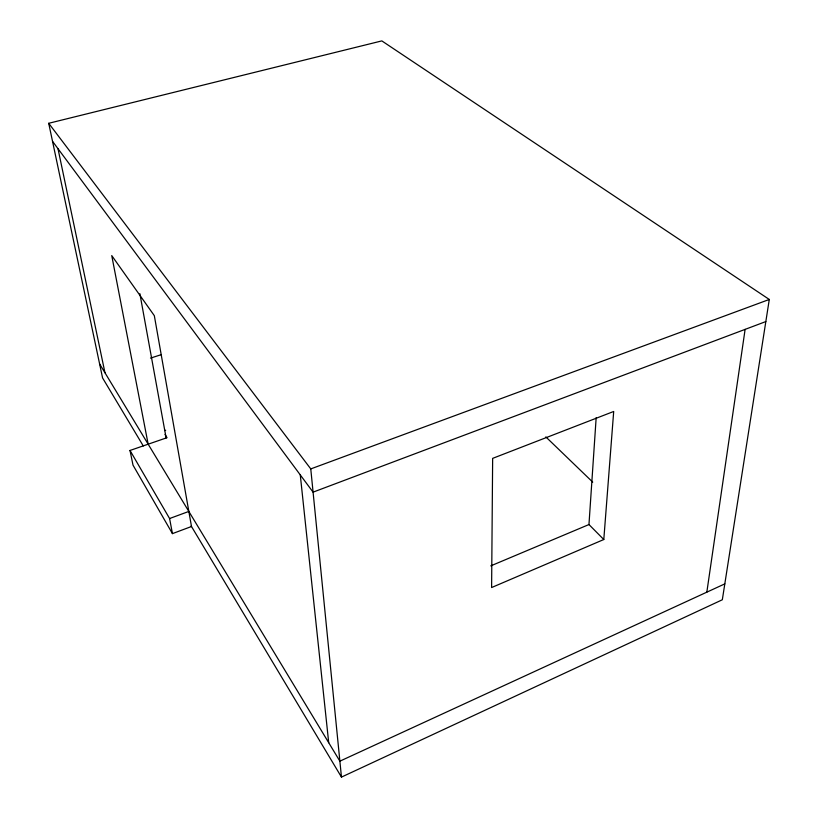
<?xml version="1.0" encoding="UTF-8"?>
<svg xmlns="http://www.w3.org/2000/svg" width="818" height="818" viewBox="0 0 818 818"><rect width="100%" height="100%" fill="white"/><g stroke="black" fill="none" stroke-linecap="round" stroke-linejoin="round"><path stroke-width="1.23" d="M603.796 539.522L613.694 411.474L492.651 458.366L491.608 587.539L603.796 539.522L588.96 524.543L596.169 417.671M706.834 592.16L745.116 329.378M143.273 445.943L102.577 377.947L48.712 123.293L381.832 40.9L769.288 299.46L722.325 599.768L341.464 777.1L191.177 525.984M724.809 583.878L339.879 761.169L99.612 363.918M490.78 565.872L588.96 524.543M765.822 321.576L313.079 492.15L52.526 141.33M164.991 434.44L167.025 437.681L130.011 450.462L133.007 465.135L172.445 533.622L191.494 526.506L154.326 315.676L111.739 255.574L148.16 444.194M130.011 450.462L169.592 518.53L188.835 511.434M48.712 123.293L310.768 468.908L769.288 299.46M164.786 430.585L165.686 430.268M150.492 358.12L161.412 354.613M545.821 436.894L592.733 482.129M57.996 148.692L104.96 372.752M169.592 518.53L172.445 533.622M139.878 293.703L166.136 437.988M300.278 474.91L328.713 742.724M310.768 468.908L341.464 777.1"/></g></svg>
